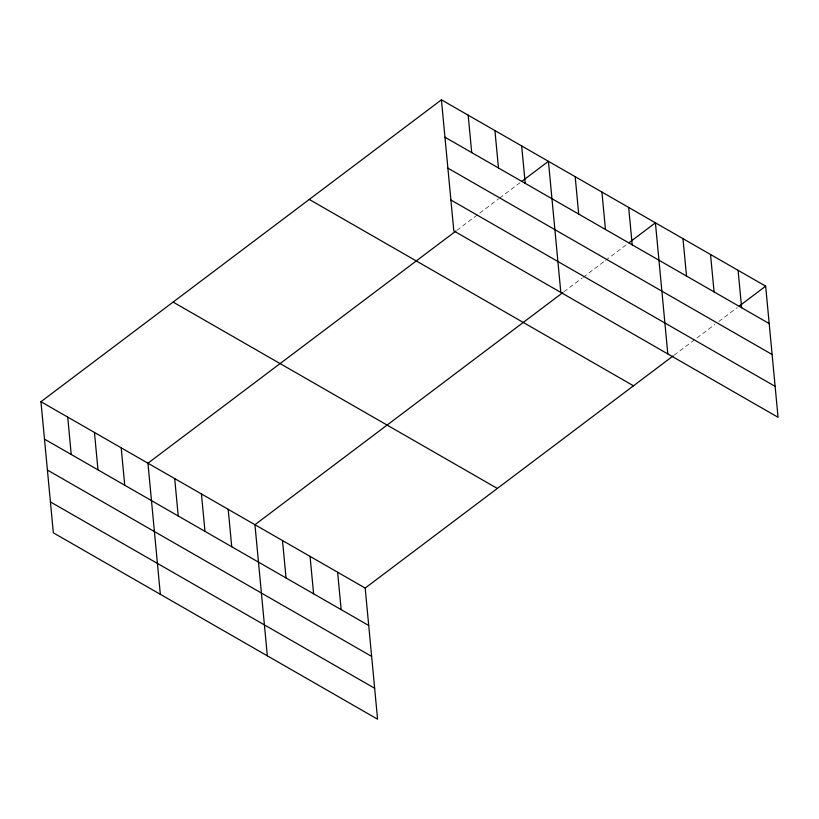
<?xml version="1.0" encoding="UTF-8"?>
<svg xmlns="http://www.w3.org/2000/svg" width="819" height="819" viewBox="0 0 819 819"><rect width="100%" height="100%" fill="white"/><g stroke="black" fill="none" stroke-linecap="round" stroke-linejoin="round"><path stroke-width="0.61" stroke-dasharray="4.09 3.07" d="M456.93 230.282L498.607 198.863M499.631 198.096L520.976 182.002M563.922 291.779L582.227 277.989M583.241 277.221L604.586 261.128M605.61 260.36L626.955 244.267M674.16 355.149L714.823 324.488M718.887 321.427L737.192 307.627"/><path stroke-width="1.23" d="M40.95 401.709L365.182 588.073L377.569 719.184L53.348 532.831L40.95 401.709L441.431 99.816L765.652 286.169L778.05 417.291L453.818 230.927L441.431 99.816M455.917 231.05L147.942 463.206L160.34 594.328M521.99 181.234L548.423 161.312L560.82 292.424M562.909 292.547L254.944 524.713L267.332 655.824M628.992 242.731L655.415 222.809L667.813 353.931M365.182 588.073L673.146 355.907M739.229 306.101L765.652 286.169M444.963 137.213L769.195 323.577M447.891 168.141L772.112 354.504M450.9 200L775.122 386.363M309.275 199.437L633.496 385.8M173.106 302.088L497.338 488.441M44.482 439.117L368.714 625.481M47.41 470.045L371.631 656.398M50.42 501.904L374.652 688.267M738.093 270.331L741.635 307.739M710.534 254.494L714.076 291.892M682.974 238.646L686.517 276.054M628.675 207.432L632.207 244.84M601.924 192.055L605.456 229.463M575.173 176.689L578.705 214.087M521.672 145.936L525.214 183.343M494.922 130.559L498.464 167.967M468.181 115.182L471.713 152.59M337.623 572.235L341.154 609.633M310.063 556.388L313.595 593.795M282.504 540.55L286.036 577.958M228.194 509.336L231.726 546.734M201.443 493.959L204.975 531.367M174.693 478.583L178.225 515.99M121.192 447.839L124.734 485.237M94.451 432.463L97.983 469.86M67.701 417.086L71.233 454.494"/></g></svg>
